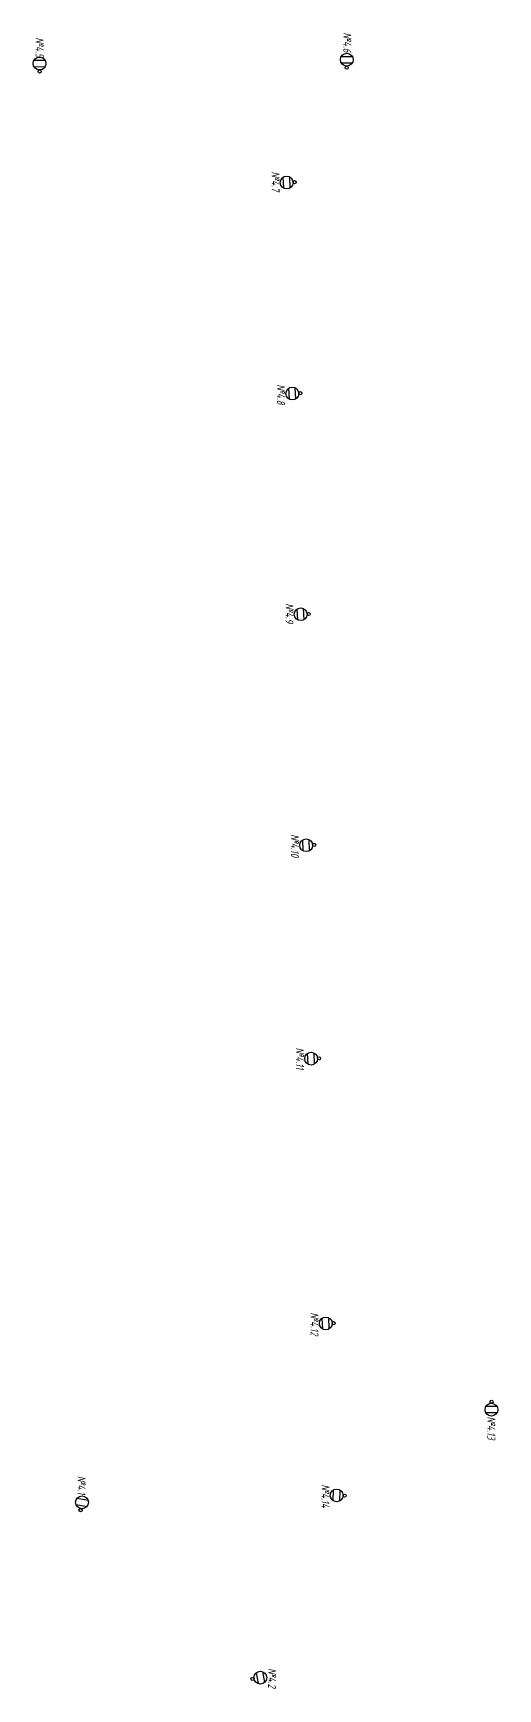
# Model space of a CAD drawing. Extents: x 17765 to 20362, y 13375 to 15893.
# Drawn here: x 17774.4 to 17847, y 14483.3 to 14741.9 of the extents above; entities that cross this region are included whole.
import ezdxf

# ---------------------------------------------------------------- set-up
doc = ezdxf.new("R2010")
doc.units = 0
for name, color, linetype in [('ЭН_ВЫНОСКИ_НОМЕРА_ОПОРЫ', 1, 'CONTINUOUS'), ('ЭН_СУЩ_ОПОРА__ЗАМ__СВЕТ__Н', 5, 'CONTINUOUS'), ('ЭН_СУЩ_ОПОРА_К1_LED', 7, 'CONTINUOUS')]:
    doc.layers.add(name, color=color, linetype=linetype)
doc.styles.get("Standard").update_dxf_attribs({"font": 'isocpeui.ttf', "width": 0.8})

# ---------------------------------------------------------------- blocks, each defined once
blk = doc.blocks.new('*U602')
at = {"layer": 'ЭН_СУЩ_ОПОРА__ЗАМ__СВЕТ__Н'}
for points in [[(0.59, 0.98), (0.89, -0.73)], [(1.58, 1.15), (1.87, -0.56)]]:
    blk.add_lwpolyline(points, dxfattribs=at)
for centre, radius in [((0, 0), 0.25), ((1.23, 0.21), 1)]:
    blk.add_circle(centre, radius, dxfattribs=at)
blk = doc.blocks.new('*U603')
at = {"layer": 'ЭН_СУЩ_ОПОРА__ЗАМ__СВЕТ__Н'}
for points in [[(-0.71, 0.89), (0.99, 0.57)], [(-0.53, 1.88), (1.17, 1.55)]]:
    blk.add_lwpolyline(points, dxfattribs=at)
for centre, radius in [((0.23, 1.22), 1), ((0, 0), 0.25)]:
    blk.add_circle(centre, radius, dxfattribs=at)
blk = doc.blocks.new('*U604')
at = {"layer": 'ЭН_СУЩ_ОПОРА__ЗАМ__СВЕТ__Н'}
for points in [[(-1.77, -0.82), (-1.72, 0.91)], [(-0.77, -0.85), (-0.72, 0.88)]]:
    blk.add_lwpolyline(points, dxfattribs=at)
for centre, radius in [((-1.24, 0.03), 1), ((0, 0), 0.25)]:
    blk.add_circle(centre, radius, dxfattribs=at)
blk = doc.blocks.new('*U605')
at = {"layer": 'ЭН_СУЩ_ОПОРА_К1_LED', "color": 18}
for points in [[(0.86, -1.75), (-0.88, -1.75)], [(0.86, -0.75), (-0.87, -0.75)]]:
    blk.add_lwpolyline(points, dxfattribs=at)
for centre, radius in [((0, 0), 0.25), ((-0.01, -1.25), 1)]:
    blk.add_circle(centre, radius, dxfattribs=at)
blk = doc.blocks.new('*U606')
at = {"layer": 'ЭН_СУЩ_ОПОРА__ЗАМ__СВЕТ__Н'}
for points in [[(-1.71, -0.94), (-1.78, 0.79)], [(-0.71, -0.9), (-0.78, 0.83)]]:
    blk.add_lwpolyline(points, dxfattribs=at)
for centre, radius in [((-1.24, -0.05), 1), ((0, 0), 0.25)]:
    blk.add_circle(centre, radius, dxfattribs=at)
blk = doc.blocks.new('*U607')
at = {"layer": 'ЭН_СУЩ_ОПОРА_К1_LED', "color": 18}
for points in [[(-1.71, -0.94), (-1.78, 0.79)], [(-0.71, -0.9), (-0.78, 0.84)]]:
    blk.add_lwpolyline(points, dxfattribs=at)
for centre, radius in [((-1.25, -0.05), 1), ((0, 0), 0.25)]:
    blk.add_circle(centre, radius, dxfattribs=at)
blk = doc.blocks.new('*U608')
at = {"layer": 'ЭН_СУЩ_ОПОРА__ЗАМ__СВЕТ__Н'}
for points in [[(-0.86, 1.75), (0.88, 1.74)], [(-0.86, 0.75), (0.87, 0.74)]]:
    blk.add_lwpolyline(points, dxfattribs=at)
for centre, radius in [((0.01, 1.24), 1), ((0, 0), 0.25)]:
    blk.add_circle(centre, radius, dxfattribs=at)
blk = doc.blocks.new('*U609')
at = {"layer": 'ЭН_СУЩ_ОПОРА__ЗАМ__СВЕТ__Н'}
for points in [[(-0.88, 1.74), (0.85, 1.75)], [(-0.87, 0.74), (0.86, 0.75)]]:
    blk.add_lwpolyline(points, dxfattribs=at)
for centre, radius in [((-0.01, 1.24), 1), ((0, 0), 0.25)]:
    blk.add_circle(centre, radius, dxfattribs=at)

msp = doc.modelspace()

# ---------------------------------------------------------------- block references
at = {"layer": 'ЭН_СУЩ_ОПОРА__ЗАМ__СВЕТ__Н'}
for name, p in [('*U609', (17775.44, 14735.93)), ('*U608', (17823.4, 14736.54)), ('*U606', (17815.27, 14718.63)), ('*U606', (17817.45, 14651.19)), ('*U606', (17818.31, 14615.11)), ('*U606', (17819.08, 14581.78)), ('*U606', (17821.37, 14540.41)), ('*U603', (17781.84, 14511.2)), ('*U604', (17823.07, 14513.47)), ('*U602', (17808.68, 14484.83))]:
    msp.add_blockref(name, p, dxfattribs=at)
at = {"layer": 'ЭН_СУЩ_ОПОРА_К1_LED'}
for name, p in [('*U607', (17816.15, 14685.67)), ('*U605', (17846.01, 14528.14))]:
    msp.add_blockref(name, p, dxfattribs=at)

# ---------------------------------------------------------------- texts
at = {"layer": 'ЭН_ВЫНОСКИ_НОМЕРА_ОПОРЫ', "color": 1, "char_height": 1.25, "attachment_point": 1, "rotation": 269.8832}
for s, heights, insert in [('{\\C5;\\c16711680;№4.5}', [-1.25], (17776.07, 14741.24)), ('{\\C5;\\c16711680;№4.6}', [-1.25], (17824.12, 14742.02)), ('{\\C5;\\c16711680;№4.7}', [-1.27], (17812.91, 14720.29)), ('{\\C256;\\c0;№4.8}', [-1.25], (17813.75, 14687.05)), ('{\\C5;\\c16711680;№4.9}', [-1.25], (17815.09, 14652.85)), ('{\\C5;\\c16711680;№4.10}', [-1.25], (17815.95, 14616.77)), ('{\\C5;\\c16711680;№4.11}', [-1.25], (17816.72, 14583.44)), ('{\\C5;\\c16711680;№4.12}', [-1.25], (17819, 14542.07)), ('{\\C256;\\c0;№4.13}', [-1.25], (17846.61, 14525.81)), ('{\\C5;\\c16711680;№4.1}', [-1.25], (17782.62, 14516.55)), ('{\\C5;\\c16711680;№4.14}', [-1.25], (17820.71, 14515.21)), ('{\\C5;\\c16711680;№4.2}', [-1.25], (17812.38, 14486.51))]:
    msp.add_mtext_dynamic_manual_height_columns(s, width=2.9055, gutter_width=12.5, heights=heights, dxfattribs=dict(at, insert=insert))

doc.saveas('drawing.dxf')
